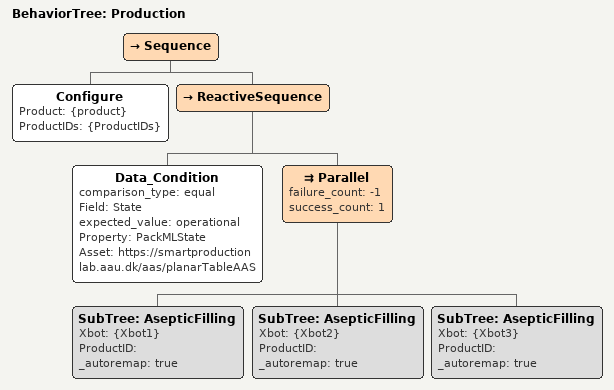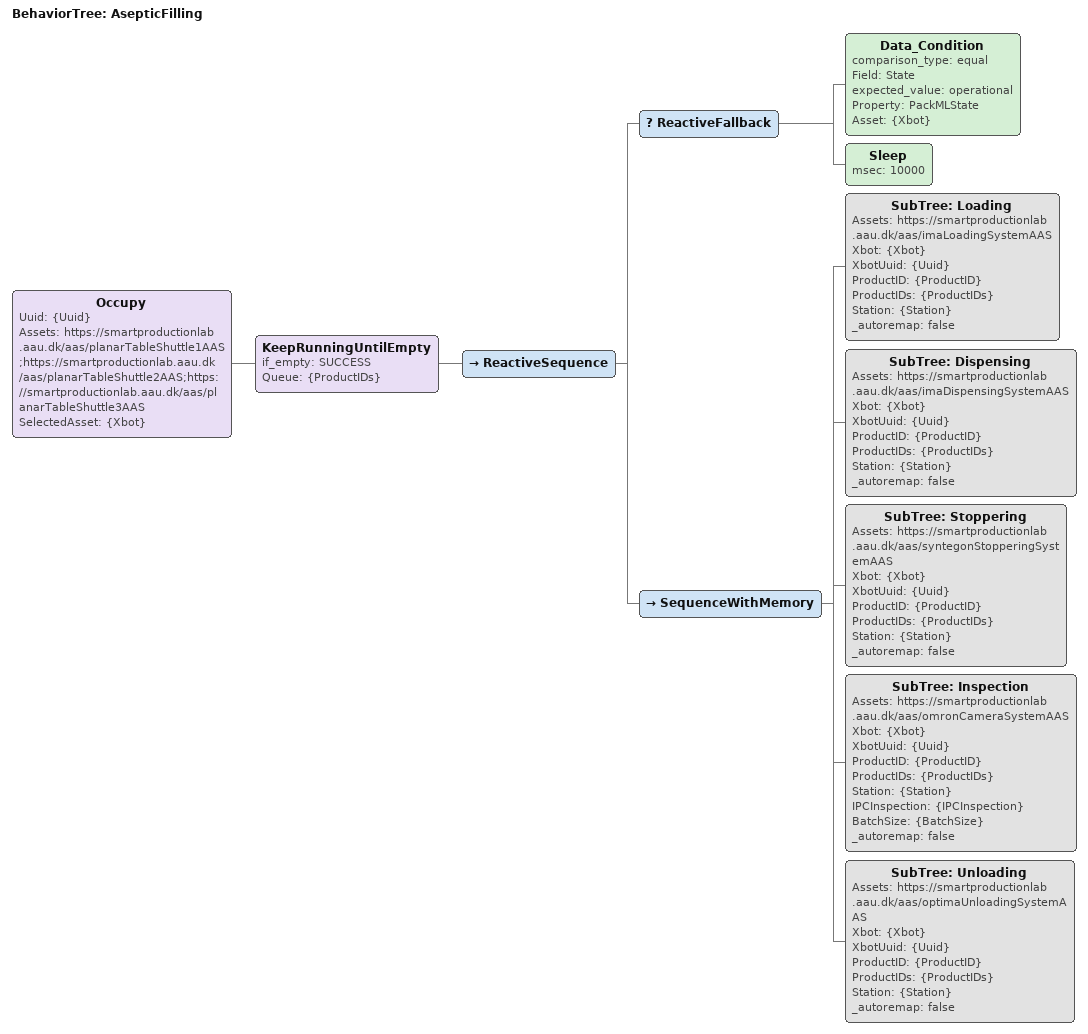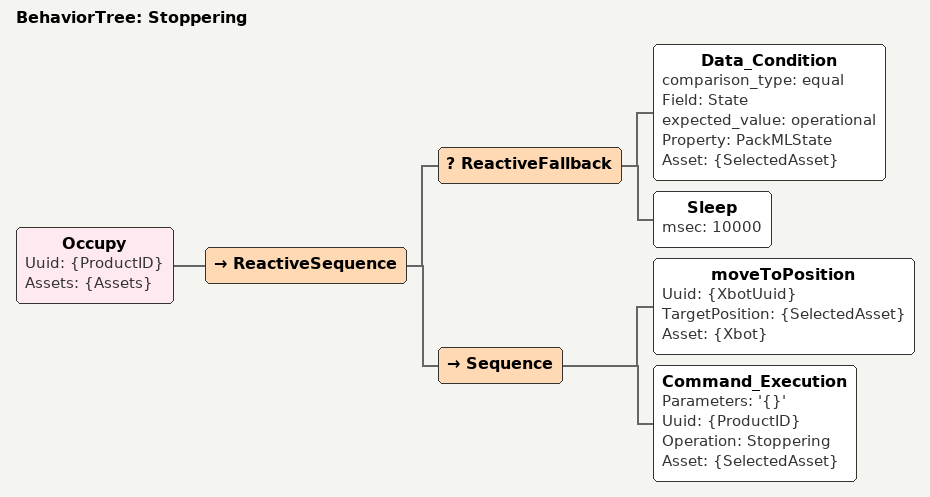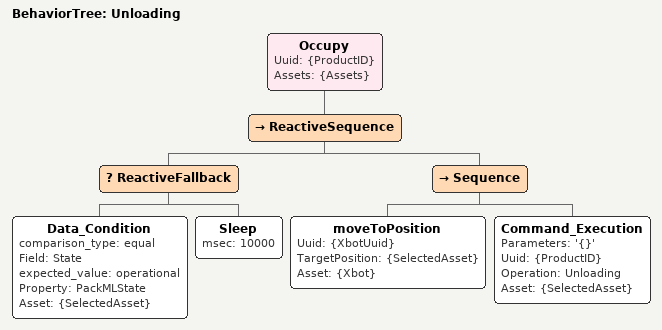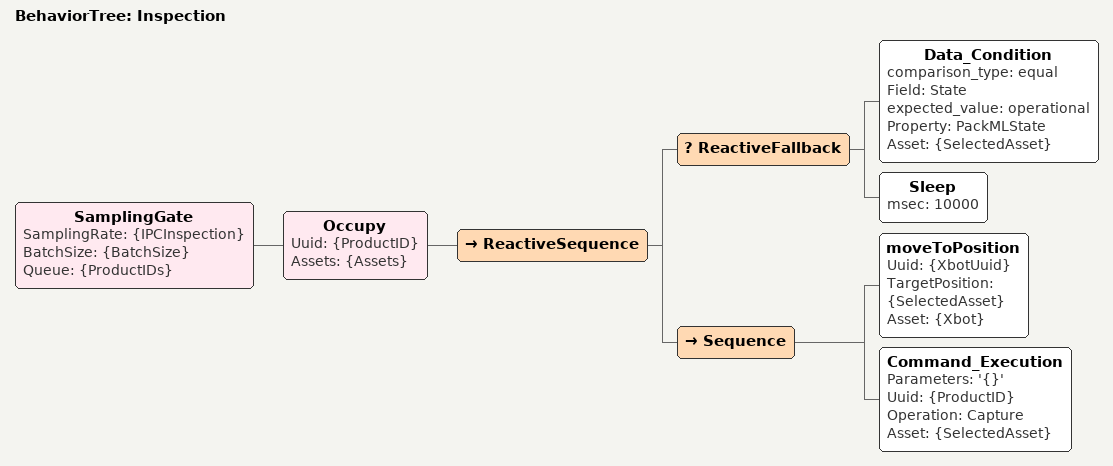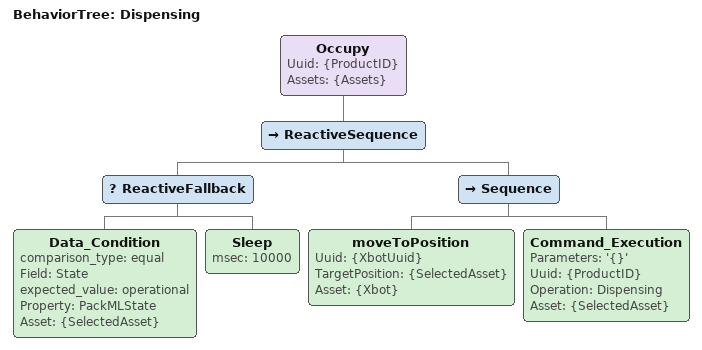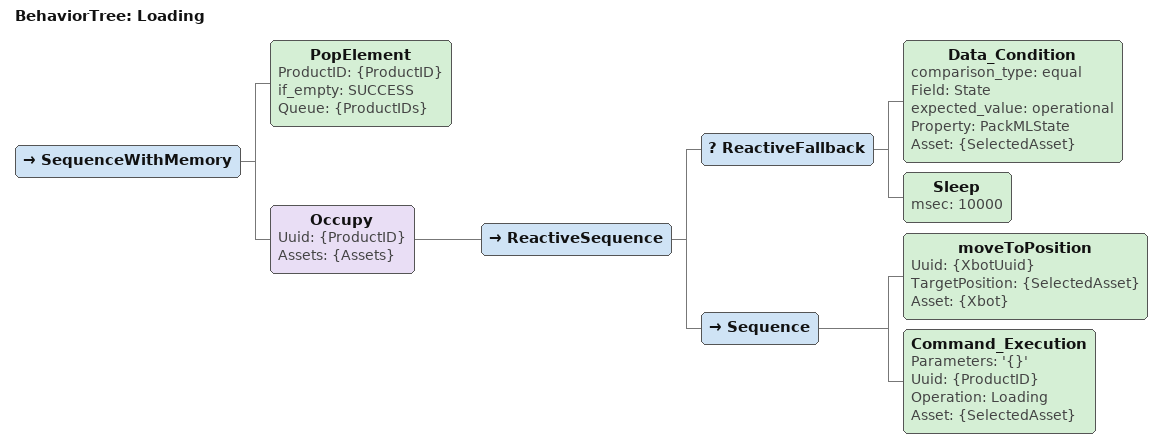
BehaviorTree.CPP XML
<?xml version="1.0" encoding="UTF-8"?>
<root BTCPP_format="4" main_tree_to_execute="Production">
  <BehaviorTree ID="Production">
    <Sequence>
      <Configure Product="{product}" ProductIDs="{ProductIDs}"/>
      <ReactiveSequence>
        <Data_Condition comparison_type="equal" Field="State" expected_value="operational" Property="PackMLState" Asset="https://smartproductionlab.aau.dk/aas/planarTableAAS"/>
        <Parallel failure_count="-1" success_count="1">
          <SubTree ID="AsepticFilling" Xbot="{Xbot1}" ProductID="" _autoremap="true"/>
          <SubTree ID="AsepticFilling" Xbot="{Xbot2}" ProductID="" _autoremap="true"/>
          <SubTree ID="AsepticFilling" Xbot="{Xbot3}" ProductID="" _autoremap="true"/>
        </Parallel>
      </ReactiveSequence>
    </Sequence>
  </BehaviorTree>
  <BehaviorTree ID="AsepticFilling">
    <Occupy Uuid="{Uuid}" Assets="https://smartproductionlab.aau.dk/aas/planarTableShuttle1AAS;https://smartproductionlab.aau.dk/aas/planarTableShuttle2AAS;https://smartproductionlab.aau.dk/aas/planarTableShuttle3AAS" SelectedAsset="{Xbot}">
      <KeepRunningUntilEmpty if_empty="SUCCESS" Queue="{ProductIDs}">
        <ReactiveSequence>
          <ReactiveFallback>
            <Data_Condition comparison_type="equal" Field="State" expected_value="operational" Property="PackMLState" Asset="{Xbot}"/>
            <Sleep msec="10000"/>
          </ReactiveFallback>
          <SequenceWithMemory>
            <SubTree ID="Loading" Assets="https://smartproductionlab.aau.dk/aas/imaLoadingSystemAAS" Xbot="{Xbot}" XbotUuid="{Uuid}" ProductID="{ProductID}" ProductIDs="{ProductIDs}" Station="{Station}" _autoremap="false"/>
            <SubTree ID="Dispensing" Assets="https://smartproductionlab.aau.dk/aas/imaDispensingSystemAAS" Xbot="{Xbot}" XbotUuid="{Uuid}" ProductID="{ProductID}" ProductIDs="{ProductIDs}" Station="{Station}" _autoremap="false"/>
            <SubTree ID="Stoppering" Assets="https://smartproductionlab.aau.dk/aas/syntegonStopperingSystemAAS" Xbot="{Xbot}" XbotUuid="{Uuid}" ProductID="{ProductID}" ProductIDs="{ProductIDs}" Station="{Station}" _autoremap="false"/>
            <SubTree ID="Inspection" Assets="https://smartproductionlab.aau.dk/aas/omronCameraSystemAAS" Xbot="{Xbot}" XbotUuid="{Uuid}" ProductID="{ProductID}" ProductIDs="{ProductIDs}" Station="{Station}" IPCInspection="{IPCInspection}" BatchSize="{BatchSize}" _autoremap="false"/>
            <SubTree ID="Unloading" Assets="https://smartproductionlab.aau.dk/aas/optimaUnloadingSystemAAS" Xbot="{Xbot}" XbotUuid="{Uuid}" ProductID="{ProductID}" ProductIDs="{ProductIDs}" Station="{Station}" _autoremap="false"/>
          </SequenceWithMemory>
        </ReactiveSequence>
      </KeepRunningUntilEmpty>
    </Occupy>
  </BehaviorTree>
  <BehaviorTree ID="Stoppering">
    <Occupy Uuid="{ProductID}" Assets="{Assets}">
      <ReactiveSequence>
        <ReactiveFallback>
          <Data_Condition comparison_type="equal" Field="State" expected_value="operational" Property="PackMLState" Asset="{SelectedAsset}"/>
          <Sleep msec="10000"/>
        </ReactiveFallback>
        <Sequence>
          <moveToPosition Uuid="{XbotUuid}" TargetPosition="{SelectedAsset}" Asset="{Xbot}"/>
          <Command_Execution Parameters="'{}'" Uuid="{ProductID}" Operation="Stoppering" Asset="{SelectedAsset}"/>
        </Sequence>
      </ReactiveSequence>
    </Occupy>
  </BehaviorTree>
  <BehaviorTree ID="Unloading">
    <Occupy Uuid="{ProductID}" Assets="{Assets}">
      <ReactiveSequence>
        <ReactiveFallback>
          <Data_Condition comparison_type="equal" Field="State" expected_value="operational" Property="PackMLState" Asset="{SelectedAsset}"/>
          <Sleep msec="10000"/>
        </ReactiveFallback>
        <Sequence>
          <moveToPosition Uuid="{XbotUuid}" TargetPosition="{SelectedAsset}" Asset="{Xbot}"/>
          <Command_Execution Parameters="'{}'" Uuid="{ProductID}" Operation="Unloading" Asset="{SelectedAsset}"/>
        </Sequence>
      </ReactiveSequence>
    </Occupy>
  </BehaviorTree>
  <BehaviorTree ID="Inspection">
    <SamplingGate SamplingRate="{IPCInspection}" BatchSize="{BatchSize}" Queue="{ProductIDs}">
      <Occupy Uuid="{ProductID}" Assets="{Assets}">
        <ReactiveSequence>
          <ReactiveFallback>
            <Data_Condition comparison_type="equal" Field="State" expected_value="operational" Property="PackMLState" Asset="{SelectedAsset}"/>
            <Sleep msec="10000"/>
          </ReactiveFallback>
          <Sequence>
            <moveToPosition Uuid="{XbotUuid}" TargetPosition="{SelectedAsset}" Asset="{Xbot}"/>
            <Command_Execution Parameters="'{}'" Uuid="{ProductID}" Operation="Capture" Asset="{SelectedAsset}"/>
          </Sequence>
        </ReactiveSequence>
      </Occupy>
    </SamplingGate>
  </BehaviorTree>
  <BehaviorTree ID="Dispensing">
    <Occupy Uuid="{ProductID}" Assets="{Assets}">
      <ReactiveSequence>
        <ReactiveFallback>
          <Data_Condition comparison_type="equal" Field="State" expected_value="operational" Property="PackMLState" Asset="{SelectedAsset}"/>
          <Sleep msec="10000"/>
        </ReactiveFallback>
        <Sequence>
          <moveToPosition Uuid="{XbotUuid}" TargetPosition="{SelectedAsset}" Asset="{Xbot}"/>
          <Command_Execution Parameters="'{}'" Uuid="{ProductID}" Operation="Dispensing" Asset="{SelectedAsset}"/>
        </Sequence>
      </ReactiveSequence>
    </Occupy>
  </BehaviorTree>
  <BehaviorTree ID="Loading">
    <SequenceWithMemory>
      <PopElement ProductID="{ProductID}" if_empty="SUCCESS" Queue="{ProductIDs}"/>
      <Occupy Uuid="{ProductID}" Assets="{Assets}">
        <ReactiveSequence>
          <ReactiveFallback>
            <Data_Condition comparison_type="equal" Field="State" expected_value="operational" Property="PackMLState" Asset="{SelectedAsset}"/>
            <Sleep msec="10000"/>
          </ReactiveFallback>
          <Sequence>
            <moveToPosition Uuid="{XbotUuid}" TargetPosition="{SelectedAsset}" Asset="{Xbot}"/>
            <Command_Execution Parameters="'{}'" Uuid="{ProductID}" Operation="Loading" Asset="{SelectedAsset}"/>
          </Sequence>
        </ReactiveSequence>
      </Occupy>
    </SequenceWithMemory>
  </BehaviorTree>
</root>
